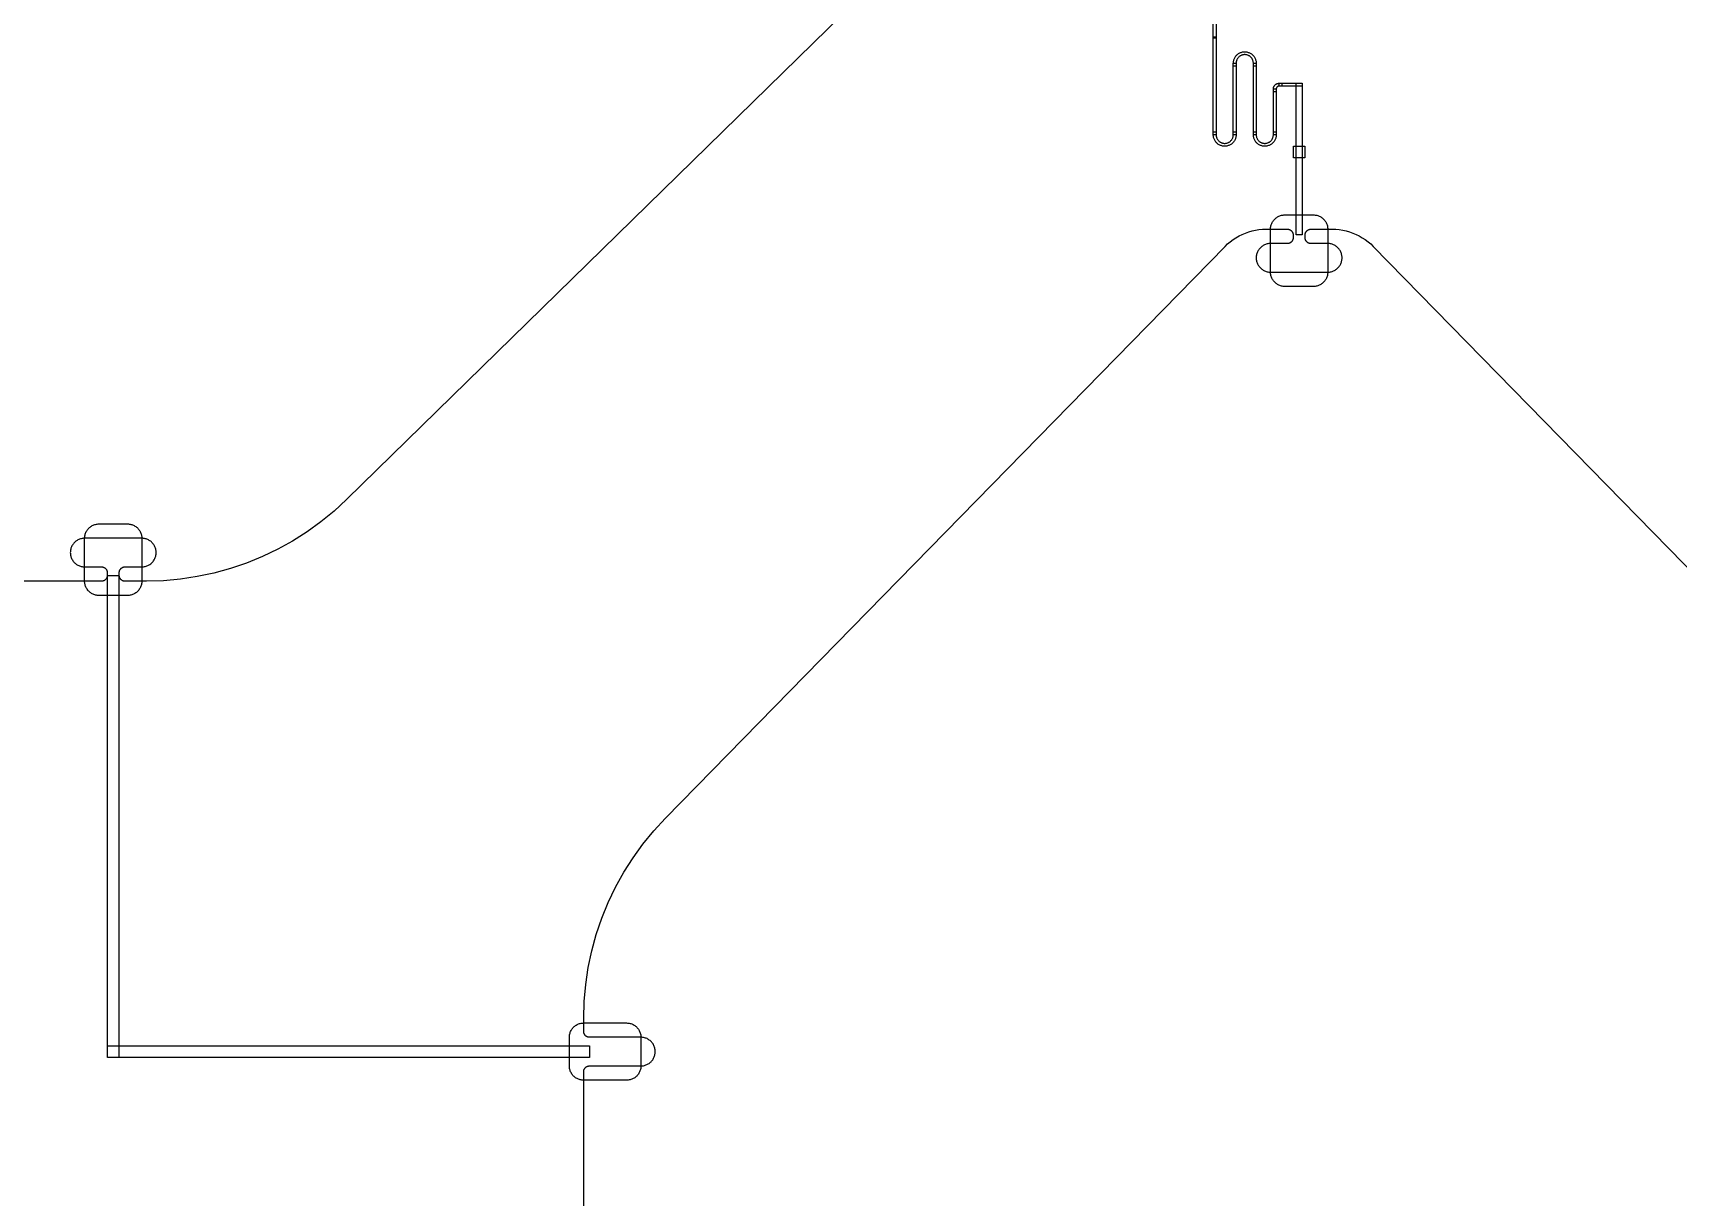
# Model space of a CAD drawing. Extents: x -550 to 354, y -1021 to 1021.
# Drawn here: x -221.2 to 66.2, y -232.6 to -29.2 of the extents above; entities that cross this region are included whole.
import ezdxf

# ---------------------------------------------------------------- set-up
doc = ezdxf.new("R2010")
doc.units = 13
doc.header["$MEASUREMENT"] = 0
for name, color, linetype in [('L1D1000', 3, 'Continuous'), ('L2D2100', 7, 'Continuous'), ('L4D1800', 1, 'Continuous'), ('L7D1800', 6, 'Continuous')]:
    doc.layers.add(name, color=color, linetype=linetype)

msp = doc.modelspace()

# ---------------------------------------------------------------- linework, layer by layer
at = {"layer": 'L1D1000'}
msp.add_lwpolyline([(-1, -51), (-1, -49), (1, -49), (1, -51)], close=True, dxfattribs=at)
at = {"layer": 'L2D2100'}
for points in [[(-15, -30.1), (-15, -13.999), (-14.5, -13.999), (-14.5, -30.1)], [(-15, -47), (-15, -29.9), (-14.5, -29.9), (-14.5, -47)], [(-11.5, -35), (-11.5, -34.5), (-11.496, -34.374), (-11.485, -34.249), (-11.465, -34.125), (-11.437, -34.002), (-11.402, -33.881), (-11.36, -33.763), (-11.31, -33.648), (-11.253, -33.536), (-11.189, -33.428), (-11.118, -33.324), (-11.041, -33.225), (-10.958, -33.13), (-10.869, -33.042), (-10.775, -32.958), (-10.676, -32.881), (-10.572, -32.811), (-10.464, -32.747), (-10.352, -32.69), (-10.237, -32.64), (-10.118, -32.597), (-9.998, -32.562), (-9.875, -32.535), (-9.751, -32.515), (-9.626, -32.503), (-9.5, -32.5), (-9.375, -32.503), (-9.25, -32.515), (-9.126, -32.535), (-9.003, -32.562), (-8.882, -32.597), (-8.764, -32.64), (-8.649, -32.69), (-8.537, -32.747), (-8.429, -32.811), (-8.325, -32.881), (-8.225, -32.958), (-8.131, -33.042), (-8.042, -33.13), (-7.959, -33.225), (-7.882, -33.324), (-7.812, -33.428), (-7.748, -33.536), (-7.691, -33.648), (-7.641, -33.763), (-7.598, -33.881), (-7.563, -34.002), (-7.536, -34.125), (-7.516, -34.249), (-7.504, -34.374), (-7.5, -34.5), (-7.5, -35), (-8, -35), (-8, -34.5), (-8.003, -34.405), (-8.012, -34.312), (-8.027, -34.218), (-8.047, -34.126), (-8.074, -34.036), (-8.106, -33.947), (-8.143, -33.861), (-8.186, -33.777), (-8.234, -33.696), (-8.287, -33.618), (-8.345, -33.543), (-8.407, -33.473), (-8.473, -33.406), (-8.544, -33.344), (-8.619, -33.286), (-8.697, -33.233), (-8.778, -33.185), (-8.862, -33.142), (-8.948, -33.105), (-9.037, -33.073), (-9.127, -33.047), (-9.219, -33.026), (-9.312, -33.011), (-9.406, -33.002), (-9.5, -33), (-9.594, -33.002), (-9.688, -33.011), (-9.781, -33.026), (-9.873, -33.047), (-9.964, -33.073), (-10.052, -33.105), (-10.139, -33.142), (-10.223, -33.185), (-10.304, -33.233), (-10.382, -33.286), (-10.456, -33.344), (-10.527, -33.406), (-10.594, -33.473), (-10.656, -33.543), (-10.714, -33.618), (-10.767, -33.696), (-10.815, -33.777), (-10.858, -33.861), (-10.895, -33.947), (-10.927, -34.036), (-10.953, -34.126), (-10.974, -34.218), (-10.988, -34.312), (-10.997, -34.405), (-11, -34.5), (-11, -35)], [(-11.501, -47), (-11.5, -34.5), (-11, -34.5), (-11.001, -47)], [(-8, -47), (-8, -34.5), (-7.5, -34.5), (-7.5, -47)], [(-4.5, -39.5), (-4.5, -39), (-4.498, -38.939), (-4.493, -38.879), (-4.484, -38.819), (-4.471, -38.76), (-4.455, -38.702), (-4.435, -38.645), (-4.412, -38.589), (-4.386, -38.535), (-4.356, -38.482), (-4.323, -38.431), (-4.287, -38.383), (-4.249, -38.336), (-4.207, -38.292), (-4.163, -38.251), (-4.117, -38.212), (-4.068, -38.177), (-4.018, -38.144), (-3.965, -38.114), (-3.911, -38.088), (-3.855, -38.065), (-3.798, -38.045), (-3.74, -38.029), (-3.681, -38.016), (-3.621, -38.007), (-3.561, -38.001), (-3.5, -38), (-3, -38), (-3, -38.5), (-3.53, -38.5), (-3.561, -38.503), (-3.59, -38.508), (-3.62, -38.514), (-3.649, -38.522), (-3.678, -38.532), (-3.705, -38.544), (-3.733, -38.557), (-3.759, -38.572), (-3.784, -38.588), (-3.809, -38.606), (-3.832, -38.625), (-3.854, -38.646), (-3.875, -38.668), (-3.894, -38.691), (-3.912, -38.716), (-3.928, -38.741), (-3.943, -38.767), (-3.956, -38.794), (-3.968, -38.822), (-3.978, -38.851), (-3.986, -38.88), (-3.992, -38.909), (-3.997, -38.939), (-3.999, -38.969), (-4, -39), (-4, -39.5)], [(-4.5, -47), (-4.5, -39), (-4, -39), (-4, -47)], [(-3.5, -38.5), (-3.5, -38), (0.5, -38), (0.5, -38.5)], [(-0.5, -64.5), (-0.5, -38), (0.5, -38), (0.5, -64.5)], [(-13.001, -49), (-13.127, -48.996), (-13.252, -48.984), (-13.376, -48.964), (-13.499, -48.937), (-13.62, -48.902), (-13.738, -48.859), (-13.853, -48.809), (-13.965, -48.752), (-14.073, -48.688), (-14.177, -48.618), (-14.276, -48.541), (-14.371, -48.458), (-14.459, -48.369), (-14.543, -48.274), (-14.62, -48.175), (-14.69, -48.071), (-14.754, -47.963), (-14.811, -47.851), (-14.861, -47.736), (-14.904, -47.618), (-14.939, -47.497), (-14.966, -47.374), (-14.986, -47.25), (-14.998, -47.125), (-15.001, -47), (-15.001, -46.5), (-14.501, -46.5), (-14.501, -47), (-14.499, -47.094), (-14.49, -47.188), (-14.475, -47.281), (-14.454, -47.373), (-14.428, -47.463), (-14.396, -47.552), (-14.359, -47.638), (-14.316, -47.722), (-14.268, -47.803), (-14.215, -47.881), (-14.157, -47.956), (-14.095, -48.026), (-14.028, -48.093), (-13.958, -48.155), (-13.883, -48.213), (-13.805, -48.266), (-13.724, -48.314), (-13.64, -48.357), (-13.554, -48.394), (-13.465, -48.426), (-13.375, -48.452), (-13.283, -48.473), (-13.189, -48.488), (-13.096, -48.497), (-13.001, -48.5), (-12.907, -48.497), (-12.813, -48.488), (-12.72, -48.473), (-12.628, -48.452), (-12.538, -48.426), (-12.449, -48.394), (-12.363, -48.357), (-12.279, -48.314), (-12.198, -48.266), (-12.12, -48.213), (-12.045, -48.155), (-11.975, -48.093), (-11.908, -48.026), (-11.846, -47.956), (-11.788, -47.881), (-11.735, -47.803), (-11.687, -47.722), (-11.644, -47.638), (-11.607, -47.552), (-11.575, -47.463), (-11.549, -47.373), (-11.528, -47.281), (-11.513, -47.188), (-11.504, -47.094), (-11.501, -47), (-11.501, -46.5), (-11.001, -46.5), (-11.001, -47), (-11.005, -47.125), (-11.017, -47.25), (-11.037, -47.374), (-11.064, -47.497), (-11.099, -47.618), (-11.142, -47.736), (-11.192, -47.851), (-11.249, -47.963), (-11.313, -48.071), (-11.383, -48.175), (-11.46, -48.274), (-11.544, -48.369), (-11.632, -48.458), (-11.727, -48.541), (-11.826, -48.618), (-11.93, -48.688), (-12.038, -48.752), (-12.15, -48.809), (-12.265, -48.859), (-12.383, -48.902), (-12.504, -48.937), (-12.627, -48.964), (-12.751, -48.984), (-12.876, -48.996)], [(-6, -49), (-6.126, -48.996), (-6.251, -48.984), (-6.375, -48.964), (-6.498, -48.937), (-6.618, -48.902), (-6.737, -48.859), (-6.852, -48.809), (-6.964, -48.752), (-7.072, -48.688), (-7.176, -48.618), (-7.275, -48.541), (-7.369, -48.458), (-7.458, -48.369), (-7.541, -48.274), (-7.618, -48.175), (-7.689, -48.071), (-7.753, -47.963), (-7.81, -47.851), (-7.86, -47.736), (-7.902, -47.618), (-7.937, -47.497), (-7.965, -47.374), (-7.985, -47.25), (-7.996, -47.125), (-8, -47), (-8, -46.5), (-7.5, -46.5), (-7.5, -47), (-7.497, -47.094), (-7.488, -47.188), (-7.474, -47.281), (-7.453, -47.373), (-7.427, -47.463), (-7.395, -47.552), (-7.358, -47.638), (-7.315, -47.722), (-7.267, -47.803), (-7.214, -47.881), (-7.156, -47.956), (-7.094, -48.026), (-7.027, -48.093), (-6.956, -48.155), (-6.882, -48.213), (-6.804, -48.266), (-6.723, -48.314), (-6.639, -48.357), (-6.552, -48.394), (-6.464, -48.426), (-6.373, -48.452), (-6.281, -48.473), (-6.188, -48.488), (-6.094, -48.497), (-6, -48.5), (-5.906, -48.497), (-5.812, -48.488), (-5.719, -48.473), (-5.627, -48.452), (-5.537, -48.426), (-5.448, -48.394), (-5.362, -48.357), (-5.278, -48.314), (-5.197, -48.266), (-5.119, -48.213), (-5.044, -48.155), (-4.973, -48.093), (-4.907, -48.026), (-4.845, -47.956), (-4.787, -47.881), (-4.734, -47.803), (-4.686, -47.722), (-4.643, -47.638), (-4.606, -47.552), (-4.574, -47.463), (-4.547, -47.373), (-4.527, -47.281), (-4.512, -47.188), (-4.503, -47.094), (-4.5, -47), (-4.5, -46.5), (-4, -46.5), (-4, -47), (-4.004, -47.125), (-4.016, -47.25), (-4.036, -47.374), (-4.063, -47.497), (-4.098, -47.618), (-4.141, -47.736), (-4.191, -47.851), (-4.248, -47.963), (-4.312, -48.071), (-4.382, -48.175), (-4.459, -48.274), (-4.542, -48.369), (-4.631, -48.458), (-4.725, -48.541), (-4.825, -48.618), (-4.929, -48.688), (-5.037, -48.752), (-5.149, -48.809), (-5.264, -48.859), (-5.382, -48.902), (-5.503, -48.937), (-5.626, -48.964), (-5.75, -48.984), (-5.875, -48.996)]]:
    msp.add_lwpolyline(points, close=True, dxfattribs=at)
at = {"layer": 'L4D1800'}
for points in [[(-2.5, -73.5), (-2.651, -73.495), (-2.801, -73.482), (-2.951, -73.459), (-3.098, -73.427), (-3.244, -73.387), (-3.387, -73.338), (-3.526, -73.28), (-3.662, -73.214), (-3.793, -73.139), (-3.92, -73.057), (-4.042, -72.968), (-4.158, -72.871), (-4.268, -72.768), (-4.371, -72.658), (-4.468, -72.542), (-4.557, -72.42), (-4.639, -72.293), (-4.714, -72.162), (-4.78, -72.026), (-4.838, -71.887), (-4.887, -71.744), (-4.927, -71.598), (-4.959, -71.451), (-4.982, -71.301), (-4.995, -71.151), (-5, -71), (-5, -63.5), (-4.995, -63.349), (-4.982, -63.199), (-4.959, -63.049), (-4.927, -62.902), (-4.887, -62.756), (-4.838, -62.613), (-4.78, -62.474), (-4.714, -62.338), (-4.639, -62.207), (-4.557, -62.08), (-4.468, -61.958), (-4.371, -61.842), (-4.268, -61.732), (-4.158, -61.629), (-4.042, -61.532), (-3.92, -61.443), (-3.793, -61.361), (-3.662, -61.286), (-3.526, -61.22), (-3.387, -61.162), (-3.244, -61.113), (-3.098, -61.073), (-2.951, -61.041), (-2.801, -61.018), (-2.651, -61.005), (-2.5, -61), (2.5, -61), (2.651, -61.005), (2.801, -61.018), (2.951, -61.041), (3.098, -61.073), (3.244, -61.113), (3.387, -61.162), (3.526, -61.22), (3.662, -61.286), (3.793, -61.361), (3.92, -61.443), (4.042, -61.532), (4.158, -61.629), (4.268, -61.732), (4.371, -61.842), (4.468, -61.958), (4.557, -62.08), (4.639, -62.207), (4.714, -62.338), (4.78, -62.474), (4.838, -62.613), (4.887, -62.756), (4.927, -62.902), (4.959, -63.049), (4.982, -63.199), (4.995, -63.349), (5, -63.5), (5, -71), (4.995, -71.151), (4.982, -71.301), (4.959, -71.451), (4.927, -71.598), (4.887, -71.744), (4.838, -71.887), (4.78, -72.026), (4.714, -72.162), (4.639, -72.293), (4.557, -72.42), (4.468, -72.542), (4.371, -72.658), (4.268, -72.768), (4.158, -72.871), (4.042, -72.968), (3.92, -73.057), (3.793, -73.139), (3.662, -73.214), (3.526, -73.28), (3.387, -73.338), (3.244, -73.387), (3.098, -73.427), (2.951, -73.459), (2.801, -73.482), (2.651, -73.495), (2.5, -73.5)], [(-209.691, -127.5), (-209.842, -127.495), (-209.993, -127.482), (-210.142, -127.459), (-210.289, -127.427), (-210.435, -127.387), (-210.578, -127.338), (-210.717, -127.28), (-210.853, -127.214), (-210.985, -127.139), (-211.111, -127.057), (-211.233, -126.968), (-211.349, -126.871), (-211.459, -126.768), (-211.562, -126.658), (-211.659, -126.542), (-211.749, -126.42), (-211.831, -126.293), (-211.905, -126.162), (-211.971, -126.026), (-212.029, -125.887), (-212.078, -125.744), (-212.119, -125.598), (-212.15, -125.451), (-212.173, -125.301), (-212.187, -125.151), (-212.191, -125), (-212.191, -117.5), (-212.187, -117.349), (-212.173, -117.199), (-212.15, -117.049), (-212.119, -116.902), (-212.078, -116.756), (-212.029, -116.613), (-211.971, -116.474), (-211.905, -116.338), (-211.831, -116.207), (-211.749, -116.08), (-211.659, -115.958), (-211.562, -115.842), (-211.459, -115.732), (-211.349, -115.629), (-211.233, -115.532), (-211.111, -115.443), (-210.985, -115.361), (-210.853, -115.286), (-210.717, -115.22), (-210.578, -115.162), (-210.435, -115.113), (-210.289, -115.073), (-210.142, -115.041), (-209.993, -115.018), (-209.842, -115.005), (-209.691, -115), (-204.691, -115), (-204.54, -115.005), (-204.39, -115.018), (-204.241, -115.041), (-204.093, -115.073), (-203.947, -115.113), (-203.805, -115.162), (-203.665, -115.22), (-203.529, -115.286), (-203.398, -115.361), (-203.271, -115.443), (-203.149, -115.532), (-203.033, -115.629), (-202.923, -115.732), (-202.82, -115.842), (-202.723, -115.958), (-202.634, -116.08), (-202.552, -116.207), (-202.478, -116.338), (-202.411, -116.474), (-202.354, -116.613), (-202.304, -116.756), (-202.264, -116.902), (-202.232, -117.049), (-202.209, -117.199), (-202.196, -117.349), (-202.191, -117.5), (-202.191, -125), (-202.196, -125.151), (-202.209, -125.301), (-202.232, -125.451), (-202.264, -125.598), (-202.304, -125.744), (-202.354, -125.887), (-202.411, -126.026), (-202.478, -126.162), (-202.552, -126.293), (-202.634, -126.42), (-202.723, -126.542), (-202.82, -126.658), (-202.923, -126.768), (-203.033, -126.871), (-203.149, -126.968), (-203.271, -127.057), (-203.398, -127.139), (-203.529, -127.214), (-203.665, -127.28), (-203.805, -127.338), (-203.947, -127.387), (-204.093, -127.427), (-204.241, -127.459), (-204.39, -127.482), (-204.54, -127.495), (-204.691, -127.5)], [(-208.191, -208.191), (-208.191, -124), (-206.191, -124), (-206.191, -208.191)], [(-125, -212.191), (-125.151, -212.187), (-125.301, -212.173), (-125.451, -212.15), (-125.598, -212.119), (-125.744, -212.078), (-125.887, -212.029), (-126.026, -211.971), (-126.162, -211.905), (-126.293, -211.831), (-126.42, -211.749), (-126.542, -211.659), (-126.658, -211.562), (-126.768, -211.459), (-126.871, -211.349), (-126.968, -211.233), (-127.057, -211.111), (-127.139, -210.985), (-127.214, -210.853), (-127.28, -210.717), (-127.338, -210.578), (-127.387, -210.435), (-127.427, -210.289), (-127.459, -210.142), (-127.482, -209.993), (-127.495, -209.842), (-127.5, -209.691), (-127.5, -204.691), (-127.495, -204.54), (-127.482, -204.39), (-127.459, -204.241), (-127.427, -204.093), (-127.387, -203.947), (-127.338, -203.805), (-127.28, -203.665), (-127.214, -203.529), (-127.139, -203.398), (-127.057, -203.271), (-126.968, -203.149), (-126.871, -203.033), (-126.768, -202.923), (-126.658, -202.82), (-126.542, -202.723), (-126.42, -202.634), (-126.293, -202.552), (-126.162, -202.478), (-126.026, -202.411), (-125.887, -202.354), (-125.744, -202.304), (-125.598, -202.264), (-125.451, -202.232), (-125.301, -202.209), (-125.151, -202.196), (-125, -202.191), (-117.5, -202.191), (-117.349, -202.196), (-117.199, -202.209), (-117.049, -202.232), (-116.902, -202.264), (-116.756, -202.304), (-116.613, -202.354), (-116.474, -202.411), (-116.338, -202.478), (-116.207, -202.552), (-116.08, -202.634), (-115.958, -202.723), (-115.842, -202.82), (-115.732, -202.923), (-115.629, -203.033), (-115.532, -203.149), (-115.443, -203.271), (-115.361, -203.398), (-115.286, -203.529), (-115.22, -203.665), (-115.162, -203.805), (-115.113, -203.947), (-115.073, -204.093), (-115.041, -204.241), (-115.018, -204.39), (-115.005, -204.54), (-115, -204.691), (-115, -209.691), (-115.005, -209.842), (-115.018, -209.993), (-115.041, -210.142), (-115.073, -210.289), (-115.113, -210.435), (-115.162, -210.578), (-115.22, -210.717), (-115.286, -210.853), (-115.361, -210.985), (-115.443, -211.111), (-115.532, -211.233), (-115.629, -211.349), (-115.732, -211.459), (-115.842, -211.562), (-115.958, -211.659), (-116.08, -211.749), (-116.207, -211.831), (-116.338, -211.905), (-116.474, -211.971), (-116.613, -212.029), (-116.756, -212.078), (-116.902, -212.119), (-117.049, -212.15), (-117.199, -212.173), (-117.349, -212.187), (-117.5, -212.191)], [(-208.191, -208.191), (-208.191, -206.191), (-124, -206.191), (-124, -208.191)]]:
    msp.add_lwpolyline(points, close=True, dxfattribs=at)
at = {"layer": 'L7D1800'}
for points in [[(-66.505, -12.941), (-166.423, -110.733), (-168.613, -112.753), (-170.92, -114.638), (-173.335, -116.383), (-175.849, -117.98), (-178.454, -119.426), (-181.14, -120.713), (-183.898, -121.838), (-186.719, -122.797), (-189.591, -123.586), (-192.506, -124.203), (-195.452, -124.645), (-198.419, -124.911), (-201.396, -125), (-205.141, -125), (-205.202, -124.998), (-205.262, -124.993), (-205.321, -124.984), (-205.381, -124.971), (-205.439, -124.955), (-205.496, -124.935), (-205.552, -124.912), (-205.606, -124.885), (-205.659, -124.856), (-205.709, -124.823), (-205.758, -124.787), (-205.804, -124.749), (-205.848, -124.707), (-205.89, -124.663), (-205.928, -124.617), (-205.964, -124.568), (-205.997, -124.517), (-206.027, -124.465), (-206.053, -124.41), (-206.076, -124.355), (-206.096, -124.298), (-206.112, -124.239), (-206.125, -124.18), (-206.134, -124.121), (-206.139, -124.06), (-206.141, -124), (-206.141, -123.5), (-206.139, -123.44), (-206.134, -123.379), (-206.125, -123.32), (-206.112, -123.261), (-206.096, -123.202), (-206.076, -123.145), (-206.053, -123.09), (-206.027, -123.035), (-205.997, -122.983), (-205.964, -122.932), (-205.928, -122.883), (-205.89, -122.837), (-205.848, -122.793), (-205.804, -122.751), (-205.758, -122.713), (-205.709, -122.677), (-205.659, -122.644), (-205.606, -122.615), (-205.552, -122.588), (-205.496, -122.565), (-205.439, -122.545), (-205.381, -122.529), (-205.321, -122.516), (-205.262, -122.507), (-205.202, -122.502), (-205.141, -122.5), (-202.191, -122.5), (-202.04, -122.495), (-201.89, -122.482), (-201.741, -122.459), (-201.593, -122.427), (-201.447, -122.387), (-201.305, -122.338), (-201.165, -122.28), (-201.029, -122.214), (-200.898, -122.139), (-200.771, -122.057), (-200.649, -121.968), (-200.533, -121.871), (-200.423, -121.768), (-200.32, -121.658), (-200.223, -121.542), (-200.134, -121.42), (-200.052, -121.293), (-199.978, -121.162), (-199.911, -121.026), (-199.854, -120.887), (-199.804, -120.744), (-199.764, -120.598), (-199.732, -120.451), (-199.709, -120.301), (-199.696, -120.151), (-199.691, -120), (-199.696, -119.849), (-199.709, -119.699), (-199.732, -119.549), (-199.764, -119.402), (-199.804, -119.256), (-199.854, -119.113), (-199.911, -118.974), (-199.978, -118.838), (-200.052, -118.707), (-200.134, -118.58), (-200.223, -118.458), (-200.32, -118.342), (-200.423, -118.232), (-200.533, -118.129), (-200.649, -118.032), (-200.771, -117.943), (-200.898, -117.861), (-201.029, -117.786), (-201.165, -117.72), (-201.305, -117.662), (-201.447, -117.613), (-201.593, -117.573), (-201.741, -117.541), (-201.89, -117.518), (-202.04, -117.505), (-202.191, -117.5), (-212.191, -117.5), (-212.342, -117.505), (-212.493, -117.518), (-212.642, -117.541), (-212.789, -117.573), (-212.935, -117.613), (-213.078, -117.662), (-213.217, -117.72), (-213.353, -117.786), (-213.485, -117.861), (-213.611, -117.943), (-213.733, -118.032), (-213.849, -118.129), (-213.959, -118.232), (-214.062, -118.342), (-214.159, -118.458), (-214.249, -118.58), (-214.331, -118.707), (-214.405, -118.838), (-214.471, -118.974), (-214.529, -119.113), (-214.578, -119.256), (-214.619, -119.402), (-214.65, -119.549), (-214.673, -119.699), (-214.687, -119.849), (-214.691, -120), (-214.687, -120.151), (-214.673, -120.301), (-214.65, -120.451), (-214.619, -120.598), (-214.578, -120.744), (-214.529, -120.887), (-214.471, -121.026), (-214.405, -121.162), (-214.331, -121.293), (-214.249, -121.42), (-214.159, -121.542), (-214.062, -121.658), (-213.959, -121.768), (-213.849, -121.871), (-213.733, -121.968), (-213.611, -122.057), (-213.485, -122.139), (-213.353, -122.214), (-213.217, -122.28), (-213.078, -122.338), (-212.935, -122.387), (-212.789, -122.427), (-212.642, -122.459), (-212.493, -122.482), (-212.342, -122.495), (-212.191, -122.5), (-209.241, -122.5), (-209.181, -122.502), (-209.121, -122.507), (-209.061, -122.516), (-209.002, -122.529), (-208.944, -122.545), (-208.887, -122.565), (-208.831, -122.588), (-208.776, -122.615), (-208.724, -122.644), (-208.673, -122.677), (-208.624, -122.713), (-208.578, -122.751), (-208.534, -122.793), (-208.493, -122.837), (-208.454, -122.883), (-208.418, -122.932), (-208.385, -122.983), (-208.356, -123.035), (-208.329, -123.09), (-208.306, -123.145), (-208.286, -123.202), (-208.27, -123.261), (-208.258, -123.32), (-208.248, -123.379), (-208.243, -123.44), (-208.241, -123.5), (-208.241, -124), (-208.243, -124.06), (-208.248, -124.121), (-208.258, -124.18), (-208.27, -124.239), (-208.286, -124.298), (-208.306, -124.355), (-208.329, -124.41), (-208.356, -124.465), (-208.385, -124.517), (-208.418, -124.568), (-208.454, -124.617), (-208.493, -124.663), (-208.534, -124.707), (-208.578, -124.749), (-208.624, -124.787), (-208.673, -124.823), (-208.724, -124.856), (-208.776, -124.885), (-208.831, -124.912), (-208.887, -124.935), (-208.944, -124.955), (-209.002, -124.971), (-209.061, -124.984), (-209.121, -124.993), (-209.181, -124.998), (-209.241, -125), (-500, -125)], [(-125, -971), (-125, -210.691), (-124.998, -210.631), (-124.993, -210.571), (-124.984, -210.511), (-124.971, -210.452), (-124.955, -210.394), (-124.935, -210.337), (-124.912, -210.281), (-124.885, -210.226), (-124.856, -210.174), (-124.823, -210.123), (-124.787, -210.074), (-124.749, -210.028), (-124.707, -209.984), (-124.663, -209.943), (-124.617, -209.904), (-124.568, -209.868), (-124.517, -209.835), (-124.465, -209.806), (-124.41, -209.779), (-124.355, -209.756), (-124.298, -209.736), (-124.239, -209.72), (-124.18, -209.708), (-124.121, -209.698), (-124.06, -209.693), (-124, -209.691), (-115, -209.691), (-114.849, -209.687), (-114.699, -209.673), (-114.549, -209.65), (-114.402, -209.619), (-114.256, -209.578), (-114.113, -209.529), (-113.974, -209.471), (-113.838, -209.405), (-113.707, -209.331), (-113.58, -209.249), (-113.458, -209.159), (-113.342, -209.062), (-113.232, -208.959), (-113.129, -208.849), (-113.032, -208.733), (-112.943, -208.611), (-112.861, -208.485), (-112.786, -208.353), (-112.72, -208.217), (-112.662, -208.078), (-112.613, -207.935), (-112.573, -207.789), (-112.541, -207.642), (-112.518, -207.493), (-112.505, -207.342), (-112.5, -207.191), (-112.505, -207.034), (-112.52, -206.878), (-112.544, -206.723), (-112.579, -206.569), (-112.622, -206.419), (-112.676, -206.271), (-112.738, -206.127), (-112.809, -205.987), (-112.889, -205.852), (-112.977, -205.722), (-113.074, -205.598), (-113.178, -205.48), (-113.289, -205.369), (-113.406, -205.265), (-113.531, -205.169), (-113.66, -205.08), (-113.796, -205), (-113.936, -204.929), (-114.08, -204.867), (-114.227, -204.814), (-114.378, -204.77), (-114.532, -204.735), (-114.687, -204.711), (-114.843, -204.696), (-115, -204.691), (-124, -204.691), (-124.06, -204.689), (-124.121, -204.684), (-124.18, -204.675), (-124.239, -204.662), (-124.298, -204.646), (-124.355, -204.626), (-124.41, -204.603), (-124.465, -204.577), (-124.517, -204.547), (-124.568, -204.514), (-124.617, -204.478), (-124.663, -204.44), (-124.707, -204.398), (-124.749, -204.354), (-124.787, -204.308), (-124.823, -204.259), (-124.856, -204.209), (-124.885, -204.156), (-124.912, -204.102), (-124.935, -204.046), (-124.955, -203.989), (-124.971, -203.931), (-124.984, -203.871), (-124.993, -203.812), (-124.998, -203.752), (-125, -203.691), (-125, -201.396), (-124.911, -198.419), (-124.645, -195.452), (-124.203, -192.506), (-123.586, -189.591), (-122.797, -186.719), (-121.838, -183.898), (-120.713, -181.14), (-119.426, -178.454), (-117.98, -175.849), (-116.383, -173.335), (-114.638, -170.92), (-112.753, -168.613), (-110.733, -166.423), (-12.941, -66.505), (-12.5, -66.081), (-12.033, -65.685), (-11.543, -65.317), (-11.032, -64.981), (-10.5, -64.676), (-9.952, -64.405), (-9.387, -64.168), (-8.809, -63.965), (-8.22, -63.799), (-7.622, -63.668), (-7.017, -63.575), (-6.407, -63.519), (-5.795, -63.5), (-2.05, -63.5), (-1.99, -63.502), (-1.929, -63.507), (-1.87, -63.516), (-1.811, -63.529), (-1.752, -63.545), (-1.695, -63.565), (-1.64, -63.588), (-1.585, -63.615), (-1.533, -63.644), (-1.482, -63.677), (-1.433, -63.713), (-1.387, -63.751), (-1.343, -63.793), (-1.301, -63.837), (-1.263, -63.883), (-1.227, -63.932), (-1.194, -63.983), (-1.165, -64.035), (-1.138, -64.09), (-1.115, -64.145), (-1.095, -64.202), (-1.079, -64.261), (-1.066, -64.32), (-1.057, -64.379), (-1.052, -64.44), (-1.05, -64.5), (-1.05, -65), (-1.052, -65.06), (-1.057, -65.121), (-1.066, -65.18), (-1.079, -65.239), (-1.095, -65.298), (-1.115, -65.355), (-1.138, -65.41), (-1.165, -65.465), (-1.194, -65.517), (-1.227, -65.568), (-1.263, -65.617), (-1.301, -65.663), (-1.343, -65.707), (-1.387, -65.749), (-1.433, -65.787), (-1.482, -65.823), (-1.533, -65.856), (-1.585, -65.885), (-1.64, -65.912), (-1.695, -65.935), (-1.752, -65.955), (-1.811, -65.971), (-1.87, -65.984), (-1.929, -65.993), (-1.99, -65.998), (-2.05, -66), (-5, -66), (-5.151, -66.005), (-5.301, -66.018), (-5.451, -66.041), (-5.598, -66.073), (-5.744, -66.113), (-5.887, -66.162), (-6.026, -66.22), (-6.162, -66.286), (-6.293, -66.361), (-6.42, -66.443), (-6.542, -66.532), (-6.658, -66.629), (-6.768, -66.732), (-6.871, -66.842), (-6.968, -66.958), (-7.057, -67.08), (-7.139, -67.207), (-7.214, -67.338), (-7.28, -67.474), (-7.338, -67.613), (-7.387, -67.756), (-7.427, -67.902), (-7.459, -68.049), (-7.482, -68.199), (-7.495, -68.349), (-7.5, -68.5), (-7.495, -68.651), (-7.482, -68.801), (-7.459, -68.951), (-7.427, -69.098), (-7.387, -69.244), (-7.338, -69.387), (-7.28, -69.526), (-7.214, -69.662), (-7.139, -69.793), (-7.057, -69.92), (-6.968, -70.042), (-6.871, -70.158), (-6.768, -70.268), (-6.658, -70.371), (-6.542, -70.468), (-6.42, -70.557), (-6.293, -70.639), (-6.162, -70.714), (-6.026, -70.78), (-5.887, -70.838), (-5.744, -70.887), (-5.598, -70.927), (-5.451, -70.959), (-5.301, -70.982), (-5.151, -70.995), (-5, -71), (5, -71), (5.151, -70.995), (5.301, -70.982), (5.451, -70.959), (5.598, -70.927), (5.744, -70.887), (5.887, -70.838), (6.026, -70.78), (6.162, -70.714), (6.293, -70.639), (6.42, -70.557), (6.542, -70.468), (6.658, -70.371), (6.768, -70.268), (6.871, -70.158), (6.968, -70.042), (7.057, -69.92), (7.139, -69.793), (7.214, -69.662), (7.28, -69.526), (7.338, -69.387), (7.387, -69.244), (7.427, -69.098), (7.459, -68.951), (7.482, -68.801), (7.495, -68.651), (7.5, -68.5), (7.495, -68.349), (7.482, -68.199), (7.459, -68.049), (7.427, -67.902), (7.387, -67.756), (7.338, -67.613), (7.28, -67.474), (7.214, -67.338), (7.139, -67.207), (7.057, -67.08), (6.968, -66.958), (6.871, -66.842), (6.768, -66.732), (6.658, -66.629), (6.542, -66.532), (6.42, -66.443), (6.293, -66.361), (6.162, -66.286), (6.026, -66.22), (5.887, -66.162), (5.744, -66.113), (5.598, -66.073), (5.451, -66.041), (5.301, -66.018), (5.151, -66.005), (5, -66), (2.05, -66), (1.99, -65.998), (1.929, -65.993), (1.87, -65.984), (1.811, -65.971), (1.752, -65.955), (1.695, -65.935), (1.64, -65.912), (1.585, -65.885), (1.533, -65.856), (1.482, -65.823), (1.433, -65.787), (1.387, -65.749), (1.343, -65.707), (1.301, -65.663), (1.263, -65.617), (1.227, -65.568), (1.194, -65.517), (1.165, -65.465), (1.138, -65.41), (1.115, -65.355), (1.095, -65.298), (1.079, -65.239), (1.066, -65.18), (1.057, -65.121), (1.052, -65.06), (1.05, -65), (1.05, -64.5), (1.052, -64.44), (1.057, -64.379), (1.066, -64.32), (1.079, -64.261), (1.095, -64.202), (1.115, -64.145), (1.138, -64.09), (1.165, -64.035), (1.194, -63.983), (1.227, -63.932), (1.263, -63.883), (1.301, -63.837), (1.343, -63.793), (1.387, -63.751), (1.433, -63.713), (1.482, -63.677), (1.533, -63.644), (1.585, -63.615), (1.64, -63.588), (1.695, -63.565), (1.752, -63.545), (1.811, -63.529), (1.87, -63.516), (1.929, -63.507), (1.99, -63.502), (2.05, -63.5), (5.795, -63.5), (6.407, -63.519), (7.017, -63.575), (7.622, -63.668), (8.22, -63.799), (8.809, -63.965), (9.387, -64.168), (9.952, -64.405), (10.5, -64.676), (11.032, -64.981), (11.543, -65.317), (12.033, -65.685), (12.5, -66.081), (12.941, -66.505), (110.733, -166.423)]]:
    msp.add_lwpolyline(points, dxfattribs=at)

doc.saveas('drawing.dxf')
